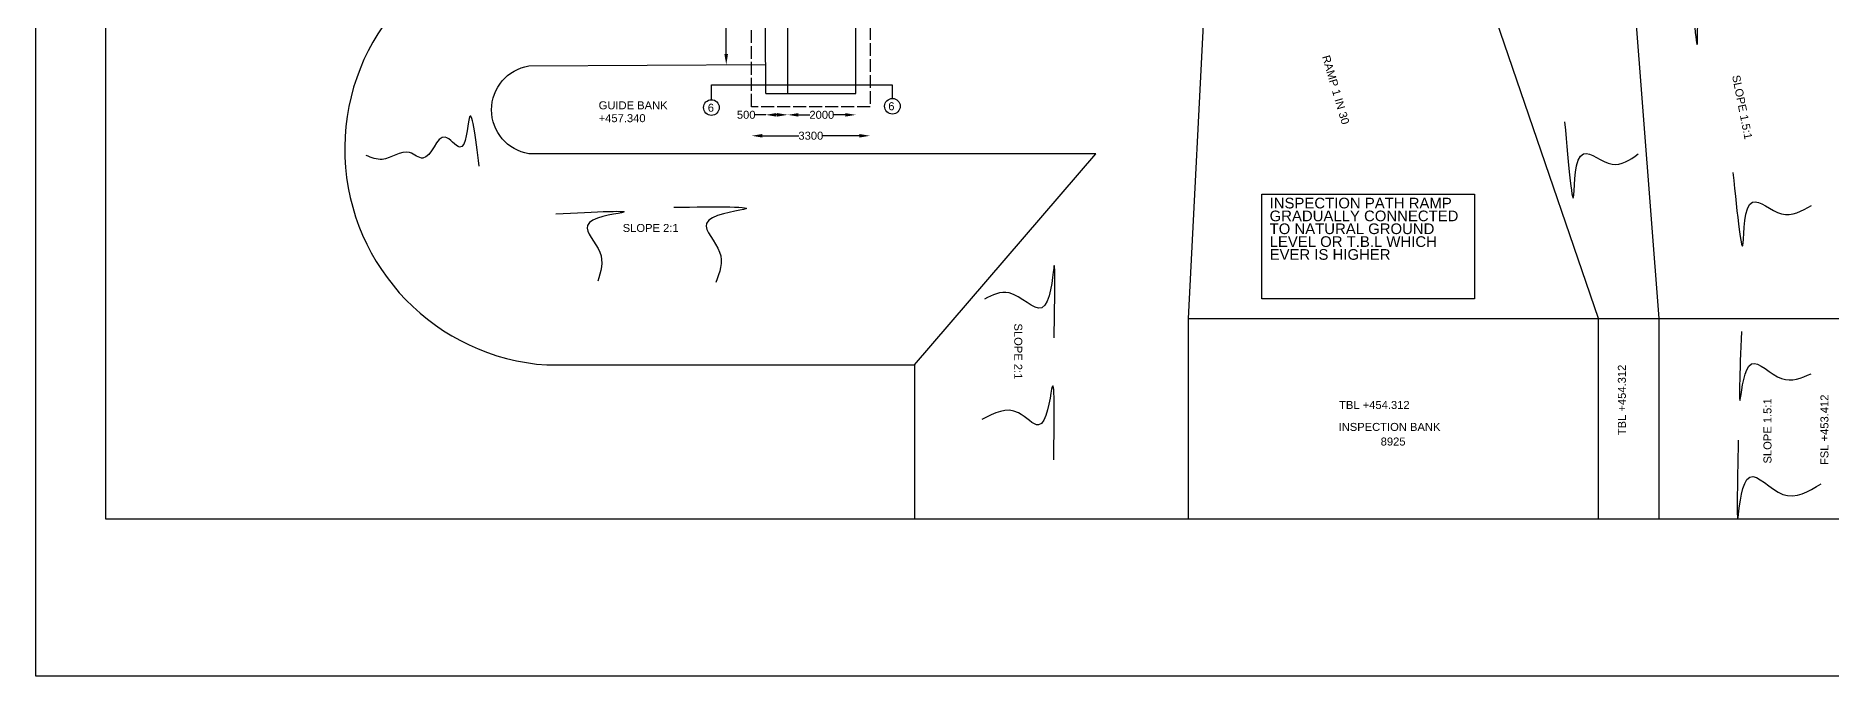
# Model space of a CAD drawing. Header units: millimetres. Extents: x -53212789 to -53204060, y 22133379 to 22139062.
# Drawn here: x -53212789 to -53209423, y 22133379 to 22134580 of the extents above; entities that cross this region are included whole.
import ezdxf

# ---------------------------------------------------------------- set-up
doc = ezdxf.new("R2010")
doc.units = ezdxf.units.MM
doc.header["$MEASUREMENT"] = 0
doc.header["$PDMODE"] = 32
doc.header["$PDSIZE"] = 28
doc.linetypes.add('ACAD_ISO02W100', pattern=[15, 12, -3])
doc.layers.add('DRAWING', color=2, linetype='Continuous')
doc.layers.add('TEXT', color=7, linetype='Continuous')
doc.styles.get("Standard").update_dxf_attribs({"font": 'arial.ttf', "height": 15})
doc.dimstyles.get("Standard").update_dxf_attribs({"dimtxt": 20, "dimasz": 20, "dimexe": 0.18, "dimexo": 0.0625, "dimgap": 0.09, "dimtad": 0, "dimdec": 0, "dimzin": 0, "dimdsep": 46, "dimtxsty": 'Standard', "dimcen": 0.09, "dimse1": 1, "dimse2": 1, "dimadec": 0, "dimazin": 0, "dimtfac": 1, "dimtdec": 0, "dimtofl": 0, "dimtmove": 0, "dimatfit": 3, "dimfxl": 1, "dimtolj": 1, "dimtzin": 0, "dimarcsym": 0})

# ---------------------------------------------------------------- blocks, each defined once
blk = doc.blocks.new('*D136')
at = {"layer": 'Defpoints', "color": 0, "transparency": 16777216}
for p in [(-53211447.1, 22134446.9), (-53211225.1, 22134446.9), (-53211225.1, 22134392.5)]:
    blk.add_point(p, dxfattribs=at)
at = {"layer": 'TEXT', "color": 0, "lineweight": -2, "transparency": 16777216}
for p, q in [((-53211427.1, 22134392.5), (-53211358.5, 22134392.5)), ((-53211245.1, 22134392.5), (-53211313.6, 22134392.5))]:
    blk.add_line(p, q, dxfattribs=at)
at = {"layer": 'TEXT', "color": 0, "transparency": 16777216}
for points in [[(-53211427.1, 22134395.8), (-53211427.1, 22134389.1), (-53211447.1, 22134392.5)], [(-53211245.1, 22134395.8), (-53211245.1, 22134389.1), (-53211225.1, 22134392.5)]]:
    blk.add_solid(points, dxfattribs=at)
at = {"layer": 'TEXT', "color": 0, "transparency": 16777216, "insert": (-53211336.1, 22134392.5), "char_height": 15, "attachment_point": 5}
blk.add_mtext('\\A1;3300', dxfattribs=at)
blk = doc.blocks.new('*D137')
at = {"layer": 'Defpoints', "color": 0, "transparency": 16777216}
for p in [(-53211379.4, 22134472.6), (-53211251.6, 22134472), (-53211379.4, 22134431.7)]:
    blk.add_point(p, dxfattribs=at)
at = {"layer": 'TEXT', "color": 0, "lineweight": -2, "transparency": 16777216}
for p, q in [((-53211359.4, 22134431.7), (-53211338.1, 22134431.7)), ((-53211271.6, 22134431.7), (-53211292.9, 22134431.7))]:
    blk.add_line(p, q, dxfattribs=at)
at = {"layer": 'TEXT', "color": 0, "transparency": 16777216}
for points in [[(-53211359.4, 22134435), (-53211359.4, 22134428.4), (-53211379.4, 22134431.7)], [(-53211271.6, 22134435), (-53211271.6, 22134428.4), (-53211251.6, 22134431.7)]]:
    blk.add_solid(points, dxfattribs=at)
at = {"layer": 'TEXT', "color": 0, "transparency": 16777216, "insert": (-53211315.5, 22134431.7), "char_height": 15, "attachment_point": 5}
blk.add_mtext('\\A1;2000', dxfattribs=at)
blk = doc.blocks.new('*D138')
at = {"layer": 'Defpoints', "color": 0, "transparency": 16777216}
for p in [(-53211420.7, 22134472.4), (-53211379.4, 22134472.6), (-53211420.7, 22134431.8)]:
    blk.add_point(p, dxfattribs=at)
at = {"layer": 'TEXT', "color": 0, "lineweight": -2, "transparency": 16777216}
for p, q in [((-53211420.7, 22134431.8), (-53211440.7, 22134431.8)), ((-53211399.4, 22134431.8), (-53211400.7, 22134431.8))]:
    blk.add_line(p, q, dxfattribs=at)
at = {"layer": 'TEXT', "color": 0, "transparency": 16777216}
for points in [[(-53211400.7, 22134435.1), (-53211400.7, 22134428.4), (-53211420.7, 22134431.8)], [(-53211399.4, 22134435.1), (-53211399.4, 22134428.4), (-53211379.4, 22134431.8)]]:
    blk.add_solid(points, dxfattribs=at)
at = {"layer": 'TEXT', "color": 0, "transparency": 16777216, "insert": (-53211457.3, 22134431.8), "char_height": 15, "attachment_point": 5}
blk.add_mtext('\\A1;500', dxfattribs=at)
blk = doc.blocks.new('*D139')
at = {"layer": 'Defpoints', "color": 0, "transparency": 16777216}
for p in [(-53211505, 22134769.9), (-53211495, 22134769.9), (-53211504.7, 22134525.6)]:
    blk.add_point(p, dxfattribs=at)
at = {"layer": 'TEXT', "color": 0, "lineweight": -2, "transparency": 16777216}
for p, q in [((-53211495, 22134749.9), (-53211494.9, 22134670.2)), ((-53211494.8, 22134545.6), (-53211494.9, 22134625.3))]:
    blk.add_line(p, q, dxfattribs=at)
at = {"layer": 'TEXT', "color": 0, "transparency": 16777216}
for points in [[(-53211491.7, 22134749.9), (-53211498.3, 22134749.9), (-53211495, 22134769.9)], [(-53211491.4, 22134545.6), (-53211498.1, 22134545.6), (-53211494.7, 22134525.6)]]:
    blk.add_solid(points, dxfattribs=at)
at = {"layer": 'TEXT', "color": 0, "transparency": 16777216, "insert": (-53211494.9, 22134647.7), "char_height": 15, "attachment_point": 5, "rotation": 270.0701}
blk.add_mtext('\\A1;3310', dxfattribs=at)

msp = doc.modelspace()

# ---------------------------------------------------------------- linework, layer by layer
at = {"layer": 'DRAWING', "color": 0}
msp.add_lwpolyline([(-53205737.5, 22136684.5), (-53212658.5, 22136684.5), (-53212658.5, 22133673.5), (-53205737.5, 22133673.5)], close=True, dxfattribs=at)
at = {"layer": 'DRAWING', "color": 0, "linetype": 'ACAD_ISO02W100', "ltscale": 2}
msp.add_lwpolyline([(-53211454.3, 22135579.2), (-53211454.3, 22135926.3), (-53211231.3, 22135926.3), (-53211231.3, 22135721.3), (-53210623.3, 22135522.2), (-53210623.3, 22135609.1), (-53210128.5, 22135609.1), (-53210128.5, 22135503), (-53209863.4, 22135503), (-53209863.4, 22135357.2), (-53209762, 22135357.2), (-53209762, 22134997.1), (-53209862.3, 22134997.1), (-53209862.3, 22134853.2), (-53210124.7, 22134853.2), (-53210124.7, 22134747), (-53210620.6, 22134747), (-53210620.6, 22134835.4), (-53211225.1, 22134626.2), (-53211225.1, 22134446.9), (-53211447.1, 22134446.9), (-53211447.1, 22134786.7), (-53210596.8, 22135075.4), (-53210026.8, 22135075.4)], dxfattribs=at)
at = {"layer": 'DRAWING', "color": 0}
for points in [[(-53211379.4, 22134472.6), (-53211379.4, 22134736.7), (-53210596.8, 22135004.6)], [(-53209887.8, 22135004.6), (-53209887.8, 22134879.5), (-53210150.6, 22134879.5), (-53210150.6, 22134772.9), (-53210596.7, 22134772.9), (-53210596.7, 22134675.6), (-53210628.7, 22134049.4), (-53210628.7, 22133673.5)], [(-53209745.4, 22134049.4), (-53209820.4, 22135022.9)], [(-53209859.6, 22134049.4), (-53210150.6, 22134901)], [(-53210628.7, 22134049.4), (-53207470.6, 22134049.4), (-53207470.6, 22133673.5)], [(-53209859.6, 22133673.5), (-53209859.6, 22134049.4)], [(-53209745.4, 22133673.5), (-53209745.4, 22134049.4)], [(-53211142, 22133962.4), (-53211142, 22133673.5)]]:
    msp.add_lwpolyline(points, dxfattribs=at)
msp.add_lwpolyline([(-53211686.3, 22134769.7), (-53211861.4, 22134769.7, 0.900622), (-53211831, 22133962.4), (-53211142, 22133962.4), (-53210801.8, 22134358.6), (-53211864.6, 22134358.6, -0.848374), (-53211864.6, 22134523.7), (-53211421.2, 22134526)], format="xyb", dxfattribs=at)
for points in [[(-53209689.3, 22134704.2), (-53209673.7, 22134569.3), (-53209659, 22134649.1), (-53209599.7, 22134626.7), (-53209537.6, 22134649.5)], [(-53211957.7, 22134335.4), (-53211976.7, 22134425), (-53211994.6, 22134371.1), (-53212021.9, 22134390.1), (-53212063.3, 22134350.5), (-53212088.3, 22134360.8), (-53212139.8, 22134348.1), (-53212169.6, 22134355.6)], [(-53209922.9, 22134418.6), (-53209905.5, 22134281.8), (-53209887.2, 22134358.8), (-53209833.9, 22134339.1), (-53209785, 22134358.3)], [(-53209607.4, 22134323.5), (-53209588, 22134191.2), (-53209570.5, 22134267.9), (-53209516.2, 22134246.1), (-53209460, 22134261.7)], [(-53211593, 22134258.5), (-53211462.1, 22134254.1), (-53211531.6, 22134228.1), (-53211507.1, 22134174.2), (-53211514.1, 22134117.3)], [(-53211814.5, 22134246.1), (-53211691.1, 22134248.1), (-53211755.1, 22134224.2), (-53211731.6, 22134173.8), (-53211735.6, 22134119.4)], [(-53210880, 22134013.1), (-53210880.8, 22134143.9), (-53210903.1, 22134069.9), (-53210964.4, 22134097.6), (-53211010.6, 22134085.9)], [(-53209591.5, 22134025), (-53209592.9, 22133900.8), (-53209572.4, 22133964.3), (-53209515.9, 22133936.8), (-53209460.8, 22133946)], [(-53210880.6, 22133784.7), (-53210884.6, 22133916.9), (-53210909, 22133850), (-53210946.8, 22133872.8), (-53211015.3, 22133860.2)], [(-53209597.3, 22133821.4), (-53209596.8, 22133681.3), (-53209575.8, 22133752.1), (-53209513.9, 22133719.7), (-53209442, 22133739.6)]]:
    msp.add_spline(points, degree=3, dxfattribs=at)
at = {"layer": 'TEXT', "color": 0}
for points in [[(-53204221, 22133378.6), (-53212789, 22133378.6), (-53212789, 22138796), (-53204221, 22138796)], [(-53210490.4, 22134282.8), (-53210091.9, 22134282.8), (-53210091.9, 22134086.8), (-53210490.4, 22134086.8)]]:
    msp.add_lwpolyline(points, close=True, dxfattribs=at)
at = {"layer": 'TEXT'}
for points in [[(-53211420.7, 22134472), (-53211424.5, 22135174.3)], [(-53211420.7, 22134472), (-53211251.6, 22134472), (-53211251.6, 22134646.9), (-53210596.7, 22134868.1)]]:
    msp.add_lwpolyline(points, dxfattribs=at)
at = {"layer": 'TEXT', "color": 0}
for points in [[(-53211522.5, 22134460.2), (-53211522.5, 22134488), (-53211183.9, 22134488), (-53211183.4, 22134462.6)], [(-53211528, 22134459.1), (-53211528, 22134459.1)]]:
    msp.add_lwpolyline(points, dxfattribs=at)
for centre in [(-53211522.5, 22134445.5), (-53211183.1, 22134447.9)]:
    msp.add_circle(centre, 14.7, dxfattribs=at)

# ---------------------------------------------------------------- texts
for s, rotation, p in [('RAMP 1 IN 30', 286.272, (-53210377.8, 22134541)), ('SLOPE 1.5:1', 281.1724, (-53209608.9, 22134504.8)), ('SLOPE 2:1', 270, (-53210954.7, 22134040.3)), ('TBL +454.312', 90, (-53209808, 22133830.7)), ('SLOPE 1.5:1', 90, (-53209535, 22133777.5)), ('FSL +453.412', 90, (-53209428.2, 22133774.7))]:
    msp.add_text(s, height=15, rotation=rotation, dxfattribs=at).set_placement(p)
for s, height, p in [('+457.340', 15, (-53211733.9, 22134418)), ('GUIDE BANK ', 15, (-53211733.9, 22134442.1)), ('6', 15, (-53211529.3, 22134437.6)), ('6', 15, (-53211190.9, 22134440.4)), ('INSPECTION PATH RAMP ', 20, (-53210475.9, 22134256.2)), ('SLOPE 2:1', 15, (-53211688.8, 22134212)), ('TO NATURAL GROUND ', 20, (-53210475.9, 22134208)), ('GRADUALLY CONNECTED', 20, (-53210475.9, 22134232.1)), ('LEVEL OR T.B.L WHICH ', 20, (-53210475.9, 22134183.9)), ('EVER IS HIGHER ', 20, (-53210475.9, 22134159.8)), ('TBL +454.312', 15, (-53210345.7, 22133879.9)), ('INSPECTION BANK ', 15, (-53210346.6, 22133838.7)), ('8925', 15, (-53210267.7, 22133811.3))]:
    msp.add_text(s, height=height, dxfattribs=at).set_placement(p)

# ---------------------------------------------------------------- dimensions: what is measured, and where the dimension line sits
at = {"layer": 'TEXT'}
dim = msp.add_aligned_dim(p1=(-53211504.7, 22134525.6), p2=(-53211505, 22134769.9), distance=-10, text='3310', dimstyle='Standard', dxfattribs=at)
dim.commit()
dim.dimension.update_dxf_attribs({"geometry": '*D139', "text_midpoint": (-53211494.9, 22134647.7)})
for base, p1, p2, text, picture, middle in [((-53211420.7, 22134431.8), (-53211379.4, 22134472.6), (-53211420.7, 22134472.4), '500', '*D138', (-53211457.3, 22134431.8)), ((-53211379.4, 22134431.7), (-53211251.6, 22134472), (-53211379.4, 22134472.6), '2000', '*D137', (-53211315.5, 22134431.7)), ((-53211225.1, 22134392.5), (-53211447.1, 22134446.9), (-53211225.1, 22134446.9), '3300', '*D136', (-53211336.1, 22134392.5))]:
    dim = msp.add_linear_dim(base=base, p1=p1, p2=p2, text=text, dimstyle='Standard', dxfattribs=at)
    dim.commit()
    dim.dimension.update_dxf_attribs({"geometry": picture, "text_midpoint": middle})

doc.saveas('drawing.dxf')
